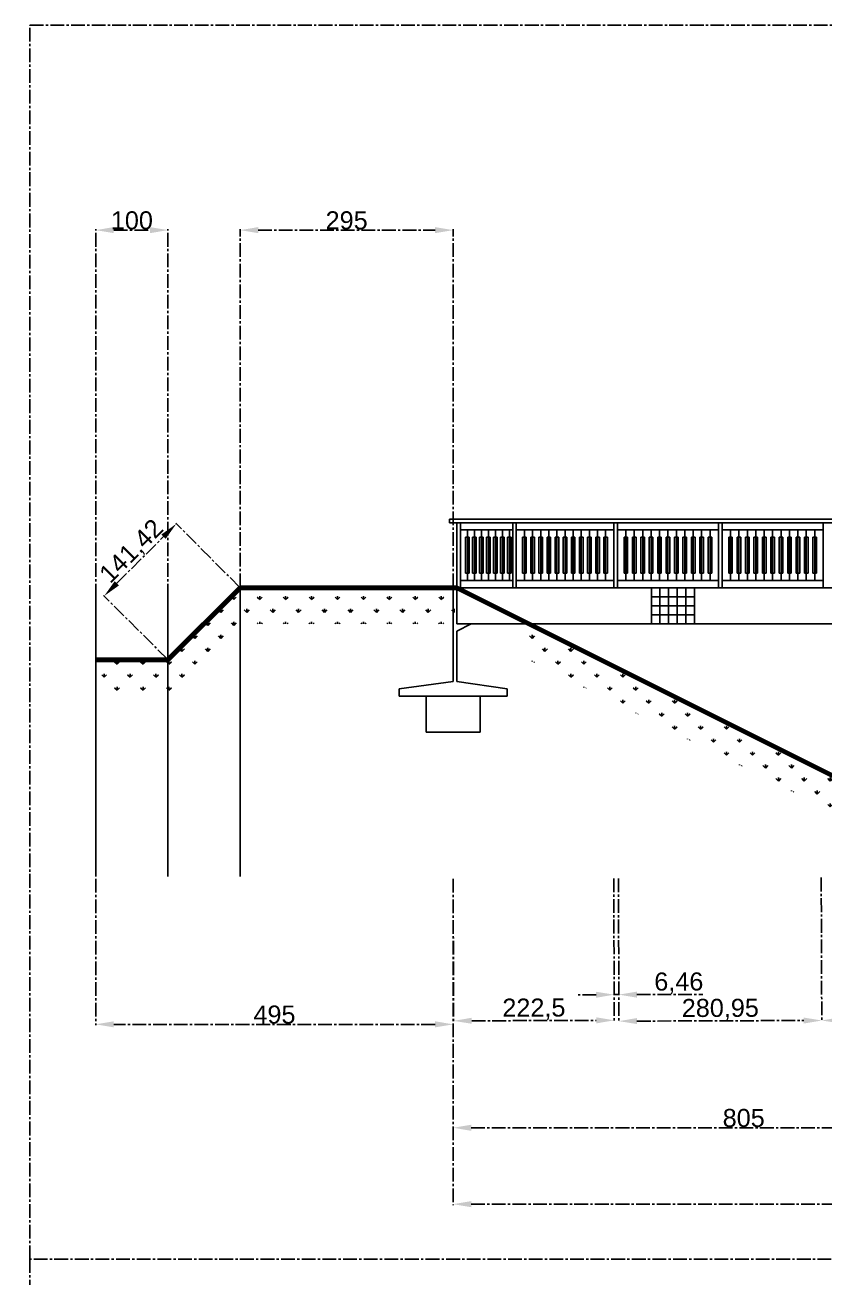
# Model space of a CAD drawing. Header units: centimetres. Extents: x -483 to 5478, y -332 to 3204.
# Drawn here: x -483 to 625, y 1469 to 3204 of the extents above; entities that cross this region are included whole.
import ezdxf

# ---------------------------------------------------------------- set-up
doc = ezdxf.new("R2010")
doc.units = ezdxf.units.CM
doc.linetypes.add('AXES2', pattern=[28.575, 19.05, -3.175, 3.175, -3.175])
doc.styles.get("Standard").update_dxf_attribs({"font": 'arial.ttf'})
doc.dimstyles.new('ISO-25', dxfattribs={"dimtxt": 25, "dimasz": 25, "dimexe": 1.25, "dimexo": 0.625, "dimtad": 1, "dimtxsty": 'Standard', "dimcen": 2.5, "dimadec": 0, "dimazin": 0, "dimtfac": 1, "dimtmove": 0, "dimatfit": 3, "dimfxl": 1, "dimarcsym": 0})
pattern_1 = [(90, (3110.786, 2192.773), (-17.96051, 17.96051), [4.7625, -31.15852]), (45, (3110.786, 2192.773), (-17.96051, 17.96051), [4.7625, -20.6375]), (135, (3110.786, 2192.773), (-17.96051, -17.96051), [4.7625, -20.6375])]

# ---------------------------------------------------------------- blocks, each defined once
blk = doc.blocks.new('*D89')
at = {"color": 0, "linetype": 'AXES2', "lineweight": -2, "transparency": 16777216}
for p, q in [((-385.1, 2325.3), (-385.1, 2920.9)), ((-360.1, 2919.7), (-310.1, 2919.7)), ((-285.1, 2325.3), (-285.1, 2920.9))]:
    blk.add_line(p, q, dxfattribs=at)
at = {"color": 0, "linetype": 'AXES2', "transparency": 16777216}
for points in [[(-360.1, 2923.9), (-360.1, 2915.5), (-385.1, 2919.7)], [(-310.1, 2923.9), (-310.1, 2915.5), (-285.1, 2919.7)]]:
    blk.add_solid(points, dxfattribs=at)
at = {"layer": 'Defpoints', "color": 0, "linetype": 'AXES2', "transparency": 16777216}
for p in [(-285.1, 2919.7), (-385.1, 2324.6), (-285.1, 2324.6)]:
    blk.add_point(p, dxfattribs=at)
at = {"color": 0, "linetype": 'AXES2', "transparency": 16777216, "insert": (-335.1, 2933.1), "char_height": 25, "attachment_point": 5}
blk.add_mtext('100', dxfattribs=at)
blk = doc.blocks.new('*D90')
at = {"color": 0, "linetype": 'AXES2', "lineweight": -2, "transparency": 16777216}
for p, q in [((-185.5, 2425.1), (-274.4, 2514)), ((-355.8, 2430.7), (-291.2, 2495.4)), ((-285.5, 2325.1), (-374.4, 2414))]:
    blk.add_line(p, q, dxfattribs=at)
at = {"color": 0, "linetype": 'AXES2', "transparency": 16777216}
for points in [[(-294.1, 2498.3), (-288.2, 2492.4), (-273.5, 2513.1)], [(-358.8, 2433.7), (-352.9, 2427.8), (-373.5, 2413.1)]]:
    blk.add_solid(points, dxfattribs=at)
at = {"layer": 'Defpoints', "color": 0, "linetype": 'AXES2', "transparency": 16777216}
for p in [(-273.5, 2513.1), (-185.1, 2424.6), (-285.1, 2324.6)]:
    blk.add_point(p, dxfattribs=at)
at = {"color": 0, "linetype": 'AXES2', "transparency": 16777216, "insert": (-334.6, 2474.1), "char_height": 25, "attachment_point": 5, "rotation": 45}
blk.add_mtext('141,42', dxfattribs=at)
blk = doc.blocks.new('*D91')
at = {"color": 0, "linetype": 'AXES2', "lineweight": -2, "transparency": 16777216}
for p, q in [((-185.1, 2425.3), (-185.1, 2920.9)), ((-160.1, 2919.7), (84.9, 2919.7)), ((109.9, 2425.3), (109.9, 2920.9))]:
    blk.add_line(p, q, dxfattribs=at)
at = {"color": 0, "linetype": 'AXES2', "transparency": 16777216}
for points in [[(-160.1, 2923.9), (-160.1, 2915.5), (-185.1, 2919.7)], [(84.9, 2923.9), (84.9, 2915.5), (109.9, 2919.7)]]:
    blk.add_solid(points, dxfattribs=at)
at = {"layer": 'Defpoints', "color": 0, "linetype": 'AXES2', "transparency": 16777216}
for p in [(109.9, 2919.7), (-185.1, 2424.6), (109.9, 2424.6)]:
    blk.add_point(p, dxfattribs=at)
at = {"color": 0, "linetype": 'AXES2', "transparency": 16777216, "insert": (-37.6, 2933.1), "char_height": 25, "attachment_point": 5}
blk.add_mtext('295', dxfattribs=at)
blk = doc.blocks.new('*D92')
at = {"color": 0, "linetype": 'AXES2', "lineweight": -2, "transparency": 16777216}
for p, q in [((109.9, 2021.4), (110.6, 1823.6)), ((332.4, 2022.1), (333.1, 1824.3)), ((135.6, 1824.9), (308.1, 1825.5))]:
    blk.add_line(p, q, dxfattribs=at)
at = {"color": 0, "linetype": 'AXES2', "transparency": 16777216}
for points in [[(135.6, 1829.1), (135.6, 1820.8), (110.6, 1824.8)], [(308.1, 1829.7), (308.1, 1821.3), (333.1, 1825.6)]]:
    blk.add_solid(points, dxfattribs=at)
at = {"layer": 'Defpoints', "color": 0, "linetype": 'AXES2', "transparency": 16777216}
for p in [(109.9, 2022), (332.4, 2022.7), (333.1, 1825.6)]:
    blk.add_point(p, dxfattribs=at)
at = {"color": 0, "linetype": 'AXES2', "transparency": 16777216, "insert": (221.8, 1840.9), "char_height": 25, "attachment_point": 5, "rotation": 0.1861}
blk.add_mtext('222,5', dxfattribs=at)
blk = doc.blocks.new('*D93')
at = {"color": 0, "linetype": 'AXES2', "lineweight": -2, "transparency": 16777216}
for p, q in [((332.4, 2022.1), (333, 1859.8)), ((338.9, 2022.1), (339.4, 1859.8)), ((308, 1861), (283, 1860.9)), ((333, 1861.1), (339.4, 1861.1)), ((364.4, 1861.2), (455.7, 1861.5))]:
    blk.add_line(p, q, dxfattribs=at)
at = {"color": 0, "linetype": 'AXES2', "transparency": 16777216}
for points in [[(307.9, 1865.1), (308, 1856.8), (333, 1861.1)], [(364.4, 1865.3), (364.4, 1857), (339.4, 1861.1)]]:
    blk.add_solid(points, dxfattribs=at)
at = {"layer": 'Defpoints', "color": 0, "linetype": 'AXES2', "transparency": 16777216}
for p in [(332.4, 2022.7), (338.9, 2022.8), (339.4, 1861.1)]:
    blk.add_point(p, dxfattribs=at)
at = {"color": 0, "linetype": 'AXES2', "transparency": 16777216, "insert": (422.5, 1877), "char_height": 25, "attachment_point": 5, "rotation": 0.1861}
blk.add_mtext('6,46', dxfattribs=at)
blk = doc.blocks.new('*D94')
at = {"color": 0, "linetype": 'AXES2', "lineweight": -2, "transparency": 16777216}
for p, q in [((338.9, 2022.1), (339.5, 1823.2)), ((619.8, 2023.1), (620.5, 1824.1)), ((364.5, 1824.5), (595.5, 1825.3))]:
    blk.add_line(p, q, dxfattribs=at)
at = {"color": 0, "linetype": 'AXES2', "transparency": 16777216}
for points in [[(364.5, 1828.7), (364.6, 1820.4), (339.5, 1824.4)], [(595.5, 1829.4), (595.5, 1821.1), (620.5, 1825.3)]]:
    blk.add_solid(points, dxfattribs=at)
at = {"layer": 'Defpoints', "color": 0, "linetype": 'AXES2', "transparency": 16777216}
for p in [(338.9, 2022.8), (619.8, 2023.7), (620.5, 1825.3)]:
    blk.add_point(p, dxfattribs=at)
at = {"color": 0, "linetype": 'AXES2', "transparency": 16777216, "insert": (480, 1840.5), "char_height": 25, "attachment_point": 5, "rotation": 0.1861}
blk.add_mtext('280,95', dxfattribs=at)
blk = doc.blocks.new('*D95')
at = {"color": 0, "linetype": 'AXES2', "lineweight": -2, "transparency": 16777216}
for p, q in [((619.8, 2023.1), (620.5, 1824.1)), ((914.9, 2024), (915.6, 1825.1)), ((645.5, 1825.5), (890.6, 1826.2))]:
    blk.add_line(p, q, dxfattribs=at)
at = {"color": 0, "linetype": 'AXES2', "transparency": 16777216}
for points in [[(645.5, 1829.6), (645.5, 1821.3), (620.5, 1825.4)], [(890.6, 1830.4), (890.6, 1822.1), (915.6, 1826.3)]]:
    blk.add_solid(points, dxfattribs=at)
at = {"layer": 'Defpoints', "color": 0, "linetype": 'AXES2', "transparency": 16777216}
for p in [(619.8, 2023.7), (914.9, 2024.6), (915.6, 1826.3)]:
    blk.add_point(p, dxfattribs=at)
at = {"color": 0, "linetype": 'AXES2', "transparency": 16777216, "insert": (768, 1841.5), "char_height": 25, "attachment_point": 5, "rotation": 0.1861}
blk.add_mtext('295,1', dxfattribs=at)
blk = doc.blocks.new('*D105')
at = {"color": 0, "linetype": 'AXES2', "lineweight": -2, "transparency": 16777216}
for p, q in [((-385.1, 2021.4), (-385.1, 1818.7)), ((109.9, 2021.4), (109.9, 1818.7)), ((84.9, 1820), (-360.1, 1820))]:
    blk.add_line(p, q, dxfattribs=at)
at = {"color": 0, "linetype": 'AXES2', "transparency": 16777216}
for points in [[(-360.1, 1824.2), (-360.1, 1815.8), (-385.1, 1820)], [(84.9, 1824.2), (84.9, 1815.8), (109.9, 1820)]]:
    blk.add_solid(points, dxfattribs=at)
at = {"layer": 'Defpoints', "color": 0, "linetype": 'AXES2', "transparency": 16777216}
for p in [(-385.1, 2022), (109.9, 2022), (-385.1, 1820)]:
    blk.add_point(p, dxfattribs=at)
at = {"color": 0, "linetype": 'AXES2', "transparency": 16777216, "insert": (-137.6, 1833.4), "char_height": 25, "attachment_point": 5}
blk.add_mtext('495', dxfattribs=at)
blk = doc.blocks.new('*D106')
at = {"color": 0, "linetype": 'AXES2', "lineweight": -2, "transparency": 16777216}
for p, q in [((109.9, 2021.4), (109.9, 1675.6)), ((914.9, 2024), (914.9, 1675.6)), ((134.9, 1676.8), (889.9, 1676.8))]:
    blk.add_line(p, q, dxfattribs=at)
at = {"color": 0, "linetype": 'AXES2', "transparency": 16777216}
for points in [[(134.9, 1681), (134.9, 1672.6), (109.9, 1676.8)], [(889.9, 1681), (889.9, 1672.6), (914.9, 1676.8)]]:
    blk.add_solid(points, dxfattribs=at)
at = {"layer": 'Defpoints', "color": 0, "linetype": 'AXES2', "transparency": 16777216}
for p in [(109.9, 2022), (914.9, 2024.6), (914.9, 1676.8)]:
    blk.add_point(p, dxfattribs=at)
at = {"color": 0, "linetype": 'AXES2', "transparency": 16777216, "insert": (512.4, 1690.2), "char_height": 25, "attachment_point": 5}
blk.add_mtext('805', dxfattribs=at)
blk = doc.blocks.new('*D110')
at = {"color": 0, "linetype": 'AXES2', "lineweight": -2, "transparency": 16777216}
for p, q in [((109.9, 2021.4), (109.9, 1569.7)), ((1959.9, 2024), (1959.9, 1569.7)), ((134.9, 1571), (1934.9, 1571))]:
    blk.add_line(p, q, dxfattribs=at)
at = {"color": 0, "linetype": 'AXES2', "transparency": 16777216}
for points in [[(134.9, 1575.2), (134.9, 1566.8), (109.9, 1571)], [(1934.9, 1575.2), (1934.9, 1566.8), (1959.9, 1571)]]:
    blk.add_solid(points, dxfattribs=at)
at = {"layer": 'Defpoints', "color": 0, "linetype": 'AXES2', "transparency": 16777216}
for p in [(109.9, 2022), (1959.9, 2024.6), (1959.9, 1571)]:
    blk.add_point(p, dxfattribs=at)
at = {"color": 0, "linetype": 'AXES2', "transparency": 16777216, "insert": (1034.9, 1584.4), "char_height": 25, "attachment_point": 5}
blk.add_mtext('1850', dxfattribs=at)

msp = doc.modelspace()

# ---------------------------------------------------------------- hatches: boundary and pattern name
at = {"linetype": 'AXES2'}
h = msp.add_hatch(dxfattribs=at)
h.set_pattern_fill('ESCHER', color=256)
h.set_pattern_definition([(60, (76.89, 2533.01), (-30.48, -7e-09), [27.94, -2.54]), (180, (76.89, 2533.01), (15.24, -26.39645), [27.94, -2.54]), (300, (76.89, 2533.01), (30.48, -7e-09), [27.94, -2.54]), (60, (79.43, 2533.01), (-30.48, -7e-09), [5.08, -25.4]), (300, (79.43, 2533.01), (30.48, -7e-09), [5.08, -25.4]), (60, (75.62, 2535.21), (-30.48, -7e-09), [5.08, -25.4]), (180, (75.62, 2535.21), (15.24, -26.39645), [5.08, -25.4]), (300, (75.62, 2530.81), (30.48, -7e-09), [5.08, -25.4]), (180, (75.62, 2530.81), (15.24, -26.39645), [5.08, -25.4]), (60, (66.73, 2533.01), (-30.48, -7e-09), [5.08, -25.4]), (300, (66.73, 2533.01), (30.48, -7e-09), [5.08, -25.4]), (60, (81.97, 2524.211), (-30.48, -7e-09), [5.08, -25.4]), (180, (81.97, 2524.211), (15.24, -26.39645), [5.08, -25.4]), (300, (81.97, 2541.81), (30.48, -7e-09), [5.08, -25.4]), (180, (81.97, 2541.81), (15.24, -26.39645), [5.08, -25.4]), (0, (81.97, 2537.41), (-15.24, 26.39645), [17.78, -12.7]), (0, (81.97, 2528.61), (-15.24, 26.39645), [17.78, -12.7]), (120, (78.16, 2539.61), (-30.48, 7e-09), [17.78, -12.7]), (120, (70.54, 2535.21), (-30.48, 7e-09), [17.78, -12.7]), (240, (70.54, 2530.81), (15.24, -26.39645), [17.78, -12.7]), (240, (78.16, 2526.41), (15.24, -26.39645), [17.78, -12.7])])
h.paths.add_polyline_path([(1569.652, 2536.78), (1466.662, 2536.78), (1361.357, 2536.78), (1183.149, 2536.78), (522.391, 2536.78)])
at = {"linetype": 'ByBlock'}
h = msp.add_hatch(dxfattribs=at)
h.set_pattern_fill('GRASS', color=256)
h.set_pattern_definition(pattern_1)
edge = h.paths.add_edge_path()
edge.add_line((-385.064, 2324.637), (-385.064, 2274.637))
edge.add_line((-385.064, 2324.637), (-285.064, 2324.637))
edge.add_line((-285.064, 2274.637), (-385.064, 2274.637))
edge.add_line((-185.064, 2374.637), (-285.064, 2274.637))
edge.add_line((-285.064, 2324.637), (-185.064, 2424.637))
edge.add_line((-185.064, 2424.637), (114.936, 2424.637))
edge.add_line((109.936, 2374.637), (-185.064, 2374.637))
at = {"linetype": 'AXES2', "true_color": 0x636466}
h = msp.add_hatch(dxfattribs=at)
h.set_pattern_fill('GRASS', color=251)
h.set_pattern_definition(pattern_1)
edge = h.paths.add_edge_path()
edge.add_line((214.936, 2374.637), (214.936, 2324.637))
edge.add_line((914.936, 1974.637), (214.936, 2324.637))
edge.add_line((214.936, 2374.637), (914.936, 2024.637))
edge.add_line((914.936, 2024.637), (1359.936, 2024.637))
edge.add_line((1357.792, 1924.637), (914.936, 1974.637))

# ---------------------------------------------------------------- linework, layer by layer
at = {"linetype": 'AXES2'}
for p, q in [((-476.467, 1494.8), (-476.467, 3203.656)), ((-476.467, 3203.656), (5478.205, 3203.656)), ((208.686, 2504.637), (208.686, 2494.637)), ((208.686, 2494.637), (208.686, 2504.637)), ((219.936, 2504.637), (219.936, 2494.637)), ((219.936, 2494.637), (219.936, 2504.637)), ((231.186, 2504.637), (231.186, 2494.637)), ((231.186, 2494.637), (231.186, 2504.637)), ((242.436, 2504.637), (242.436, 2494.637)), ((242.436, 2494.637), (242.436, 2504.637)), ((253.686, 2504.637), (253.686, 2494.637)), ((253.686, 2494.637), (253.686, 2504.637)), ((264.936, 2504.637), (264.936, 2494.637)), ((264.936, 2494.637), (264.936, 2504.637)), ((276.186, 2504.637), (276.186, 2494.637)), ((276.186, 2494.637), (276.186, 2504.637)), ((287.436, 2504.637), (287.436, 2494.637)), ((287.436, 2494.637), (287.436, 2504.637)), ((298.686, 2504.637), (298.686, 2494.637)), ((298.686, 2494.637), (298.686, 2504.637)), ((309.936, 2504.637), (309.936, 2494.637)), ((309.936, 2494.637), (309.936, 2504.637)), ((321.186, 2504.637), (321.186, 2494.637)), ((321.186, 2494.637), (321.186, 2504.637)), ((349.106, 2504.637), (349.106, 2494.637)), ((349.106, 2494.637), (349.106, 2504.637)), ((360.776, 2504.637), (360.776, 2494.637)), ((360.776, 2494.637), (360.776, 2504.637)), ((372.446, 2504.637), (372.446, 2494.637)), ((372.446, 2494.637), (372.446, 2504.637)), ((384.116, 2504.637), (384.116, 2494.637)), ((384.116, 2494.637), (384.116, 2504.637)), ((395.786, 2504.637), (395.786, 2494.637)), ((395.786, 2494.637), (395.786, 2504.637)), ((407.456, 2504.637), (407.456, 2494.637)), ((407.456, 2494.637), (407.456, 2504.637)), ((419.126, 2504.637), (419.126, 2494.637)), ((419.126, 2494.637), (419.126, 2504.637)), ((430.796, 2504.637), (430.796, 2494.637)), ((430.796, 2494.637), (430.796, 2504.637)), ((442.466, 2504.637), (442.466, 2494.637)), ((442.466, 2494.637), (442.466, 2504.637)), ((454.136, 2504.637), (454.136, 2494.637)), ((465.806, 2504.637), (465.806, 2494.637)), ((206.186, 2494.637), (208.686, 2494.637)), ((208.686, 2494.637), (211.186, 2494.637)), ((217.436, 2494.637), (219.936, 2494.637)), ((219.936, 2494.637), (222.436, 2494.637)), ((228.686, 2494.637), (231.186, 2494.637)), ((231.186, 2494.637), (233.686, 2494.637)), ((239.936, 2494.637), (242.436, 2494.637)), ((242.436, 2494.637), (244.936, 2494.637)), ((251.186, 2494.637), (253.686, 2494.637)), ((253.686, 2494.637), (256.186, 2494.637)), ((262.436, 2494.637), (264.936, 2494.637)), ((264.936, 2494.637), (267.436, 2494.637)), ((273.686, 2494.637), (276.186, 2494.637)), ((276.186, 2494.637), (278.686, 2494.637)), ((284.936, 2494.637), (287.436, 2494.637)), ((287.436, 2494.637), (289.936, 2494.637)), ((298.686, 2494.637), (296.186, 2494.637)), ((301.186, 2494.637), (298.686, 2494.637)), ((309.936, 2494.637), (307.436, 2494.637)), ((312.436, 2494.637), (309.936, 2494.637)), ((321.186, 2494.637), (318.686, 2494.637)), ((323.686, 2494.637), (321.186, 2494.637)), ((349.106, 2494.637), (346.606, 2494.637)), ((351.606, 2494.637), (349.106, 2494.637)), ((358.276, 2494.637), (360.776, 2494.637)), ((360.776, 2494.637), (363.276, 2494.637)), ((369.946, 2494.637), (372.446, 2494.637)), ((372.446, 2494.637), (374.946, 2494.637)), ((384.116, 2494.637), (381.616, 2494.637)), ((386.616, 2494.637), (384.116, 2494.637)), ((393.286, 2494.637), (395.786, 2494.637)), ((395.786, 2494.637), (398.286, 2494.637)), ((404.956, 2494.637), (407.456, 2494.637)), ((407.456, 2494.637), (409.956, 2494.637)), ((416.626, 2494.637), (419.126, 2494.637)), ((419.126, 2494.637), (421.626, 2494.637)), ((428.296, 2494.637), (430.796, 2494.637)), ((430.796, 2494.637), (433.296, 2494.637)), ((433.296, 2494.637), (433.296, 2494.637)), ((439.966, 2494.637), (442.466, 2494.637)), ((442.466, 2494.637), (444.966, 2494.637)), ((451.636, 2494.637), (454.136, 2494.637)), ((454.136, 2494.637), (456.636, 2494.637)), ((463.306, 2494.637), (465.806, 2494.637)), ((465.806, 2494.637), (468.306, 2494.637)), ((211.186, 2444.637), (206.186, 2444.637)), ((222.436, 2444.637), (217.436, 2444.637)), ((233.686, 2444.637), (228.686, 2444.637)), ((244.936, 2444.637), (239.936, 2444.637)), ((256.186, 2444.637), (251.186, 2444.637)), ((267.436, 2444.637), (262.436, 2444.637)), ((278.686, 2444.637), (273.686, 2444.637)), ((289.936, 2444.637), (284.936, 2444.637)), ((296.186, 2444.637), (301.186, 2444.637)), ((307.436, 2444.637), (312.436, 2444.637)), ((318.686, 2444.637), (323.686, 2444.637)), ((346.606, 2444.637), (351.606, 2444.637)), ((363.276, 2444.637), (358.276, 2444.637)), ((374.946, 2444.637), (369.946, 2444.637)), ((381.616, 2444.637), (386.616, 2444.637)), ((398.286, 2444.637), (393.286, 2444.637)), ((409.956, 2444.637), (404.956, 2444.637)), ((421.626, 2444.637), (416.626, 2444.637)), ((433.296, 2444.637), (428.296, 2444.637)), ((444.966, 2444.637), (439.966, 2444.637)), ((456.636, 2444.637), (451.636, 2444.637)), ((468.306, 2444.637), (463.306, 2444.637)), ((-476.467, 1494.8), (-483.067, -332.072)), ((2262.549, 1494.8), (-476.467, 1494.8))]:
    msp.add_line(p, q, dxfattribs=at)
at = {"linetype": 'ByBlock'}
for p, q in [((104.936, 2514.637), (104.936, 2519.637)), ((1344.936, 2519.637), (104.936, 2519.637)), ((104.936, 2514.637), (104.936, 2519.637)), ((104.936, 2519.637), (1344.936, 2519.637)), ((114.936, 2514.637), (104.936, 2514.637)), ((1344.936, 2514.637), (104.936, 2514.637)), ((114.936, 2424.637), (114.936, 2514.637)), ((114.936, 2514.637), (119.936, 2514.637)), ((119.936, 2514.637), (119.936, 2424.637)), ((119.936, 2514.637), (192.436, 2514.637)), ((119.936, 2514.637), (119.936, 2504.637)), ((119.936, 2504.637), (138.724, 2504.637)), ((119.936, 2504.637), (129.626, 2504.637)), ((129.626, 2504.637), (129.626, 2434.637)), ((129.626, 2504.637), (129.626, 2494.637)), ((192.436, 2504.637), (138.724, 2504.637)), ((139.316, 2434.637), (139.316, 2504.637)), ((139.316, 2504.637), (149.006, 2504.637)), ((139.316, 2504.637), (139.316, 2494.637)), ((149.006, 2504.637), (149.006, 2434.637)), ((149.006, 2504.637), (149.006, 2494.637)), ((158.696, 2434.637), (158.696, 2504.637)), ((158.696, 2504.637), (168.386, 2504.637)), ((158.696, 2504.637), (158.696, 2494.637)), ((168.386, 2504.637), (168.386, 2434.637)), ((168.386, 2504.637), (168.386, 2494.637)), ((178.076, 2434.637), (178.076, 2504.637)), ((178.076, 2504.637), (187.766, 2504.637)), ((178.076, 2504.637), (178.076, 2494.637)), ((187.766, 2504.637), (187.766, 2434.637)), ((187.766, 2504.637), (187.766, 2494.637)), ((192.436, 2429.637), (192.436, 2514.637)), ((192.436, 2514.637), (197.436, 2514.637)), ((192.436, 2514.637), (332.436, 2514.637)), ((192.436, 2514.637), (192.436, 2504.637)), ((197.436, 2514.637), (197.436, 2424.637)), ((197.436, 2504.637), (267.843, 2504.637)), ((197.436, 2504.637), (208.686, 2504.637)), ((208.686, 2504.637), (208.686, 2434.637)), ((219.936, 2434.637), (219.936, 2504.637)), ((219.936, 2504.637), (231.186, 2504.637)), ((231.186, 2504.637), (231.186, 2434.637)), ((242.436, 2434.637), (242.436, 2504.637)), ((242.436, 2504.637), (253.686, 2504.637)), ((264.936, 2434.637), (264.936, 2504.637)), ((264.936, 2504.637), (276.186, 2504.637)), ((332.436, 2504.637), (267.843, 2504.637)), ((276.186, 2504.637), (276.186, 2434.637)), ((287.436, 2434.637), (287.436, 2504.637)), ((287.436, 2504.637), (298.686, 2504.637)), ((298.686, 2504.637), (298.686, 2434.637)), ((309.936, 2434.637), (309.936, 2504.637)), ((309.936, 2504.637), (321.186, 2504.637)), ((321.186, 2504.637), (321.186, 2434.637)), ((337.436, 2514.637), (332.436, 2514.637)), ((332.436, 2514.637), (332.436, 2424.637)), ((332.436, 2514.637), (477.436, 2514.637)), ((332.436, 2514.637), (332.436, 2504.637)), ((337.436, 2424.637), (337.436, 2514.637)), ((337.436, 2504.637), (415.503, 2504.637)), ((337.436, 2504.637), (349.106, 2504.637)), ((349.106, 2504.637), (349.106, 2434.637)), ((360.776, 2434.637), (360.776, 2504.637)), ((360.776, 2504.637), (372.446, 2504.637)), ((372.446, 2504.637), (372.446, 2434.637)), ((384.116, 2504.637), (395.786, 2504.637)), ((395.786, 2504.637), (395.786, 2434.637)), ((407.456, 2434.637), (407.456, 2504.637)), ((407.456, 2504.637), (419.126, 2504.637)), ((477.436, 2504.637), (415.503, 2504.637)), ((419.126, 2504.637), (419.126, 2434.637)), ((430.796, 2434.637), (430.796, 2504.637)), ((430.796, 2504.637), (442.466, 2504.637)), ((442.466, 2504.637), (442.466, 2434.637)), ((454.136, 2434.637), (454.136, 2504.637)), ((454.136, 2504.637), (465.806, 2504.637)), ((465.806, 2504.637), (465.806, 2434.637)), ((482.436, 2514.637), (477.436, 2514.637)), ((477.436, 2514.637), (477.436, 2424.637)), ((477.436, 2514.637), (622.436, 2514.637)), ((477.436, 2514.637), (477.436, 2504.637)), ((482.436, 2424.637), (482.436, 2514.637)), ((482.436, 2504.637), (554.536, 2504.637)), ((482.436, 2504.637), (494.106, 2504.637)), ((494.106, 2504.637), (494.106, 2434.637)), ((494.106, 2504.637), (494.106, 2494.637)), ((505.776, 2434.637), (505.776, 2504.637)), ((505.776, 2504.637), (517.446, 2504.637)), ((505.776, 2504.637), (505.776, 2494.637)), ((517.446, 2504.637), (517.446, 2434.637)), ((517.446, 2504.637), (517.446, 2494.637)), ((529.116, 2434.637), (529.116, 2504.637)), ((529.116, 2504.637), (540.786, 2504.637)), ((529.116, 2504.637), (529.116, 2494.637)), ((529.116, 2494.637), (529.116, 2504.637)), ((529.116, 2504.637), (540.786, 2504.637)), ((540.786, 2504.637), (540.786, 2434.637)), ((540.786, 2504.637), (540.786, 2494.637)), ((540.786, 2494.637), (540.786, 2504.637)), ((540.786, 2504.637), (552.456, 2504.637)), ((552.456, 2434.637), (552.456, 2504.637)), ((552.456, 2504.637), (564.126, 2504.637)), ((552.456, 2504.637), (552.456, 2494.637)), ((552.456, 2494.637), (552.456, 2504.637)), ((552.456, 2504.637), (564.126, 2504.637)), ((622.436, 2504.637), (554.536, 2504.637)), ((564.126, 2504.637), (564.126, 2434.637)), ((564.126, 2504.637), (564.126, 2494.637)), ((564.126, 2494.637), (564.126, 2504.637)), ((564.126, 2504.637), (575.796, 2504.637)), ((575.796, 2434.637), (575.796, 2504.637)), ((575.796, 2504.637), (587.466, 2504.637)), ((575.796, 2504.637), (575.796, 2494.637)), ((575.796, 2494.637), (575.796, 2504.637)), ((575.796, 2504.637), (587.466, 2504.637)), ((587.466, 2504.637), (587.466, 2434.637)), ((587.466, 2504.637), (587.466, 2494.637)), ((587.466, 2494.637), (587.466, 2504.637)), ((587.466, 2504.637), (599.136, 2504.637)), ((599.136, 2434.637), (599.136, 2504.637)), ((599.136, 2504.637), (610.806, 2504.637)), ((599.136, 2504.637), (599.136, 2494.637)), ((599.136, 2494.637), (599.136, 2504.637)), ((599.136, 2504.637), (610.806, 2504.637)), ((610.806, 2504.637), (610.806, 2434.637)), ((610.806, 2504.637), (610.806, 2494.637)), ((627.436, 2514.637), (622.436, 2514.637)), ((622.436, 2514.637), (622.436, 2424.637)), ((622.436, 2514.637), (622.436, 2504.637)), ((127.126, 2444.637), (127.126, 2494.637)), ((127.126, 2494.637), (129.626, 2494.637)), ((129.626, 2494.637), (132.126, 2494.637)), ((132.126, 2494.637), (132.126, 2463.876)), ((136.816, 2444.637), (136.816, 2494.637)), ((136.816, 2494.637), (139.316, 2494.637)), ((139.316, 2494.637), (141.816, 2494.637)), ((141.816, 2494.637), (141.816, 2444.637)), ((146.506, 2444.637), (146.506, 2494.637)), ((146.506, 2494.637), (149.006, 2494.637)), ((149.006, 2494.637), (151.506, 2494.637)), ((151.506, 2494.637), (151.506, 2444.637)), ((156.196, 2444.637), (156.196, 2494.637)), ((156.196, 2494.637), (158.696, 2494.637)), ((158.696, 2494.637), (161.196, 2494.637)), ((161.196, 2494.637), (161.196, 2444.637)), ((165.886, 2444.637), (165.886, 2494.637)), ((165.886, 2494.637), (168.386, 2494.637)), ((168.386, 2494.637), (170.886, 2494.637)), ((170.886, 2494.637), (170.886, 2444.637)), ((175.576, 2444.637), (175.576, 2494.637)), ((175.576, 2494.637), (178.076, 2494.637)), ((178.076, 2494.637), (180.576, 2494.637)), ((180.576, 2494.637), (180.576, 2444.637)), ((185.266, 2444.637), (185.266, 2494.637)), ((185.266, 2494.637), (187.766, 2494.637)), ((187.766, 2494.637), (190.266, 2494.637)), ((190.266, 2494.637), (190.266, 2444.637)), ((491.606, 2444.637), (491.606, 2494.637)), ((491.606, 2494.637), (494.106, 2494.637)), ((494.106, 2494.637), (496.606, 2494.637)), ((496.606, 2494.637), (496.606, 2444.637)), ((503.276, 2444.637), (503.276, 2494.637)), ((503.276, 2494.637), (505.776, 2494.637)), ((505.776, 2494.637), (508.276, 2494.637)), ((508.276, 2494.637), (508.276, 2444.637)), ((514.946, 2444.637), (514.946, 2494.637)), ((514.946, 2494.637), (517.446, 2494.637)), ((517.446, 2494.637), (519.946, 2494.637)), ((519.946, 2494.637), (519.946, 2444.637)), ((529.116, 2494.637), (526.616, 2494.637)), ((526.616, 2494.637), (526.616, 2444.637)), ((531.616, 2494.637), (529.116, 2494.637)), ((531.616, 2444.637), (531.616, 2494.637)), ((540.786, 2494.637), (538.286, 2494.637)), ((538.286, 2494.637), (538.286, 2444.637)), ((543.286, 2494.637), (540.786, 2494.637)), ((543.286, 2444.637), (543.286, 2494.637)), ((552.456, 2494.637), (549.956, 2494.637)), ((549.956, 2494.637), (549.956, 2444.637)), ((554.956, 2494.637), (552.456, 2494.637)), ((554.956, 2444.637), (554.956, 2494.637)), ((564.126, 2494.637), (561.626, 2494.637)), ((561.626, 2494.637), (561.626, 2444.637)), ((566.626, 2494.637), (564.126, 2494.637)), ((566.626, 2444.637), (566.626, 2494.637)), ((575.796, 2494.637), (573.296, 2494.637)), ((573.296, 2494.637), (573.296, 2444.637)), ((578.296, 2494.637), (575.796, 2494.637)), ((578.296, 2444.637), (578.296, 2494.637)), ((587.466, 2494.637), (584.966, 2494.637)), ((584.966, 2494.637), (584.966, 2444.637)), ((589.966, 2494.637), (587.466, 2494.637)), ((589.966, 2444.637), (589.966, 2494.637)), ((599.136, 2494.637), (596.636, 2494.637)), ((596.636, 2494.637), (596.636, 2444.637)), ((601.636, 2494.637), (599.136, 2494.637)), ((601.636, 2444.637), (601.636, 2494.637)), ((610.806, 2494.637), (608.306, 2494.637)), ((608.306, 2494.637), (608.306, 2444.637)), ((613.306, 2494.637), (610.806, 2494.637)), ((613.306, 2444.637), (613.306, 2494.637)), ((132.126, 2444.637), (132.126, 2463.876)), ((119.936, 2424.637), (119.936, 2434.637)), ((119.936, 2434.637), (147.716, 2434.637)), ((129.626, 2444.637), (127.126, 2444.637)), ((129.626, 2434.637), (129.626, 2444.637)), ((129.626, 2444.637), (132.126, 2444.637)), ((129.626, 2434.637), (139.316, 2434.637)), ((141.816, 2444.637), (136.816, 2444.637)), ((151.506, 2444.637), (146.506, 2444.637)), ((192.436, 2434.637), (147.716, 2434.637)), ((149.006, 2434.637), (158.696, 2434.637)), ((158.696, 2444.637), (156.196, 2444.637)), ((161.196, 2444.637), (158.696, 2444.637)), ((170.886, 2444.637), (165.886, 2444.637)), ((168.386, 2434.637), (178.076, 2434.637)), ((180.576, 2444.637), (175.576, 2444.637)), ((190.266, 2444.637), (185.266, 2444.637)), ((192.436, 2424.637), (192.436, 2434.637)), ((192.436, 2424.637), (192.436, 2429.637)), ((197.436, 2434.637), (266.92, 2434.637)), ((208.686, 2434.637), (219.936, 2434.637)), ((231.186, 2434.637), (242.436, 2434.637)), ((253.686, 2434.637), (264.936, 2434.637)), ((332.436, 2434.637), (266.92, 2434.637)), ((276.186, 2434.637), (287.436, 2434.637)), ((298.686, 2434.637), (309.936, 2434.637)), ((332.436, 2424.637), (332.436, 2434.637)), ((337.436, 2434.637), (417.808, 2434.637)), ((349.106, 2434.637), (360.776, 2434.637)), ((372.446, 2434.637), (384.116, 2434.637)), ((395.786, 2434.637), (407.456, 2434.637)), ((477.436, 2434.637), (417.808, 2434.637)), ((419.126, 2434.637), (430.796, 2434.637)), ((442.466, 2434.637), (454.136, 2434.637)), ((477.436, 2424.637), (477.436, 2434.637)), ((482.436, 2434.637), (559.148, 2434.637)), ((496.606, 2444.637), (491.606, 2444.637)), ((494.106, 2434.637), (505.776, 2434.637)), ((508.276, 2444.637), (503.276, 2444.637)), ((519.946, 2444.637), (514.946, 2444.637)), ((517.446, 2434.637), (529.116, 2434.637)), ((526.616, 2444.637), (531.616, 2444.637)), ((538.286, 2444.637), (543.286, 2444.637)), ((540.786, 2434.637), (552.456, 2434.637)), ((549.956, 2444.637), (554.956, 2444.637)), ((622.436, 2434.637), (559.148, 2434.637)), ((561.626, 2444.637), (564.126, 2444.637)), ((564.126, 2444.637), (566.626, 2444.637)), ((564.126, 2434.637), (575.796, 2434.637)), ((573.296, 2444.637), (578.296, 2444.637)), ((584.966, 2444.637), (589.966, 2444.637)), ((587.466, 2434.637), (599.136, 2434.637)), ((596.636, 2444.637), (601.636, 2444.637)), ((608.306, 2444.637), (613.306, 2444.637)), ((622.436, 2424.637), (622.436, 2434.637)), ((-185.064, 2424.637), (114.936, 2424.637)), ((109.936, 2294.637), (109.936, 2424.637)), ((109.936, 2424.637), (109.936, 2374.637)), ((114.936, 2424.637), (114.936, 2424.637)), ((384.446, 2424.637), (384.446, 2374.637)), ((384.446, 2424.637), (384.446, 2399.637)), ((384.446, 2424.637), (384.446, 2418.637)), ((384.446, 2418.637), (384.446, 2412.137)), ((384.446, 2412.137), (444.446, 2412.137)), ((396.446, 2374.637), (396.446, 2424.637)), ((408.446, 2424.637), (408.446, 2374.637)), ((420.446, 2374.637), (420.446, 2424.637)), ((432.446, 2424.637), (432.446, 2374.637)), ((444.446, 2374.637), (444.446, 2424.637)), ((384.446, 2399.637), (396.446, 2399.637)), ((396.446, 2399.637), (408.446, 2399.637)), ((408.446, 2399.637), (420.446, 2399.637)), ((420.446, 2399.637), (432.446, 2399.637)), ((432.446, 2399.637), (444.446, 2399.637)), ((384.446, 2374.637), (384.446, 2387.137)), ((384.446, 2387.137), (444.446, 2387.137)), ((114.936, 2374.637), (134.936, 2374.637)), ((114.936, 2374.637), (134.936, 2374.637)), ((134.936, 2374.637), (114.936, 2364.637)), ((114.936, 2364.637), (114.936, 2294.637)), ((114.936, 2364.637), (114.936, 2294.637)), ((214.936, 2374.637), (914.936, 2024.637)), ((-385.064, 2324.637), (-385.064, 2274.637)), ((34.936, 2284.637), (109.936, 2294.637)), ((114.936, 2294.637), (184.936, 2284.637)), ((114.936, 2294.637), (184.936, 2284.637)), ((34.936, 2284.637), (34.936, 2274.637)), ((34.936, 2274.637), (184.936, 2274.637)), ((34.936, 2274.637), (184.936, 2274.637)), ((34.936, 2274.637), (109.936, 2274.637)), ((34.936, 2274.637), (72.436, 2274.637)), ((72.436, 2274.637), (72.436, 2224.637)), ((72.436, 2274.637), (147.436, 2274.637)), ((72.436, 2224.637), (72.436, 2274.637)), ((184.936, 2274.637), (109.936, 2274.637)), ((184.936, 2274.637), (147.436, 2274.637)), ((147.436, 2274.637), (147.436, 2224.637)), ((147.436, 2274.637), (147.436, 2224.637)), ((184.936, 2274.637), (184.936, 2284.637)), ((147.436, 2224.637), (72.436, 2224.637))]:
    msp.add_line(p, q, dxfattribs=at)
for p, q in [((253.686, 2504.637), (253.686, 2434.637)), ((384.116, 2434.637), (384.116, 2504.637)), ((206.186, 2444.637), (206.186, 2494.637)), ((211.186, 2494.637), (211.186, 2444.637)), ((217.436, 2444.637), (217.436, 2494.637)), ((222.436, 2494.637), (222.436, 2444.637)), ((228.686, 2444.637), (228.686, 2494.637)), ((233.686, 2494.637), (233.686, 2444.637)), ((239.936, 2444.637), (239.936, 2494.637)), ((244.936, 2494.637), (244.936, 2444.637)), ((251.186, 2444.637), (251.186, 2494.637)), ((256.186, 2494.637), (256.186, 2444.637)), ((262.436, 2444.637), (262.436, 2494.637)), ((267.436, 2494.637), (267.436, 2444.637)), ((273.686, 2444.637), (273.686, 2494.637)), ((278.686, 2494.637), (278.686, 2444.637)), ((284.936, 2444.637), (284.936, 2494.637)), ((289.936, 2494.637), (289.936, 2444.637)), ((296.186, 2494.637), (296.186, 2444.637)), ((301.186, 2444.637), (301.186, 2494.637)), ((307.436, 2494.637), (307.436, 2444.637)), ((312.436, 2444.637), (312.436, 2494.637)), ((318.686, 2494.637), (318.686, 2444.637)), ((323.686, 2444.637), (323.686, 2494.637)), ((346.606, 2494.637), (346.606, 2444.637)), ((351.606, 2444.637), (351.606, 2494.637)), ((358.276, 2444.637), (358.276, 2494.637)), ((363.276, 2494.637), (363.276, 2444.637)), ((369.946, 2444.637), (369.946, 2494.637)), ((374.946, 2494.637), (374.946, 2444.637)), ((381.616, 2494.637), (381.616, 2444.637)), ((386.616, 2444.637), (386.616, 2494.637)), ((393.286, 2444.637), (393.286, 2494.637)), ((398.286, 2494.637), (398.286, 2444.637)), ((404.956, 2444.637), (404.956, 2494.637)), ((409.956, 2494.637), (409.956, 2444.637)), ((416.626, 2444.637), (416.626, 2494.637)), ((421.626, 2494.637), (421.626, 2444.637)), ((428.296, 2444.637), (428.296, 2494.637)), ((433.296, 2494.637), (433.296, 2444.637)), ((439.966, 2444.637), (439.966, 2494.637)), ((444.966, 2494.637), (444.966, 2444.637)), ((451.636, 2444.637), (451.636, 2494.637)), ((456.636, 2494.637), (456.636, 2444.637)), ((463.306, 2444.637), (463.306, 2494.637)), ((468.306, 2494.637), (468.306, 2444.637))]:
    msp.add_line(p, q)
at = {"color": 242, "linetype": 'ByBlock', "true_color": 0xcd2027}
for p, q in [((-385.064, 2424.637), (-385.064, 2024.637)), ((-285.064, 2424.637), (-285.064, 2024.637)), ((-185.064, 2424.637), (-185.064, 2024.637)), ((114.936, 2424.637), (1314.936, 2424.637)), ((114.936, 2374.637), (114.936, 2424.637)), ((332.436, 2424.637), (192.436, 2424.637)), ((477.436, 2424.637), (337.436, 2424.637)), ((337.436, 2424.637), (372.446, 2424.637)), ((372.446, 2424.637), (384.446, 2424.637)), ((396.446, 2424.637), (408.446, 2424.637)), ((420.446, 2424.637), (432.446, 2424.637)), ((622.436, 2424.637), (482.436, 2424.637)), ((1264.936, 2374.637), (114.936, 2374.637)), ((384.446, 2374.637), (396.446, 2374.637)), ((408.446, 2374.637), (420.446, 2374.637)), ((432.446, 2374.637), (444.446, 2374.637))]:
    msp.add_line(p, q, dxfattribs=at)
at = {"color": 2, "linetype": 'ByBlock', "lineweight": 211, "true_color": 0xf1eb1f}
for p, q in [((-285.064, 2324.637), (-185.064, 2424.637)), ((-185.064, 2424.637), (114.936, 2424.637)), ((114.936, 2424.637), (914.936, 2024.637)), ((-385.064, 2324.637), (-285.064, 2324.637))]:
    msp.add_line(p, q, dxfattribs=at)

# ---------------------------------------------------------------- dimensions: what is measured, and where the dimension line sits
at = {"linetype": 'AXES2'}
for base, p1, p2, picture, middle in [((-285.064, 2919.684), (-385.064, 2324.637), (-285.064, 2324.637), '*D89', (-335.064, 2933.074)), ((109.936, 2919.684), (-185.064, 2424.637), (109.936, 2424.637), '*D91', (-37.564, 2933.074)), ((-385.064, 1819.993), (109.936, 2022.023), (-385.064, 2022.023), '*D105', (-137.564, 1833.383)), ((914.936, 1676.813), (109.936, 2022.023), (914.936, 2024.637), '*D106', (512.436, 1690.202)), ((1959.936, 1570.985), (109.936, 2022.023), (1959.936, 2024.637), '*D110', (1034.936, 1584.374))]:
    dim = msp.add_linear_dim(base=base, p1=p1, p2=p2, dimstyle='ISO-25', dxfattribs=at)
    dim.commit()
    dim.dimension.update_dxf_attribs({"geometry": picture, "text_midpoint": middle})
for p1, p2, distance, picture, middle in [((-285.064, 2324.637), (-185.064, 2424.637), 125.06, '*D90', (-334.56, 2474.133)), ((109.936, 2022.023), (332.436, 2022.745), -197.181, '*D92', (221.776, 1840.853)), ((332.436, 2022.745), (338.893, 2022.766), -161.689, '*D93', (422.521, 1876.997)), ((338.893, 2022.766), (619.839, 2023.679), -198.331, '*D94', (479.959, 1840.542)), ((619.839, 2023.679), (914.936, 2024.637), -198.309, '*D95', (767.981, 1841.498))]:
    dim = msp.add_aligned_dim(p1=p1, p2=p2, distance=distance, dimstyle='ISO-25', dxfattribs=at)
    dim.commit()
    dim.dimension.update_dxf_attribs({"geometry": picture, "text_midpoint": middle})

doc.saveas('drawing.dxf')
